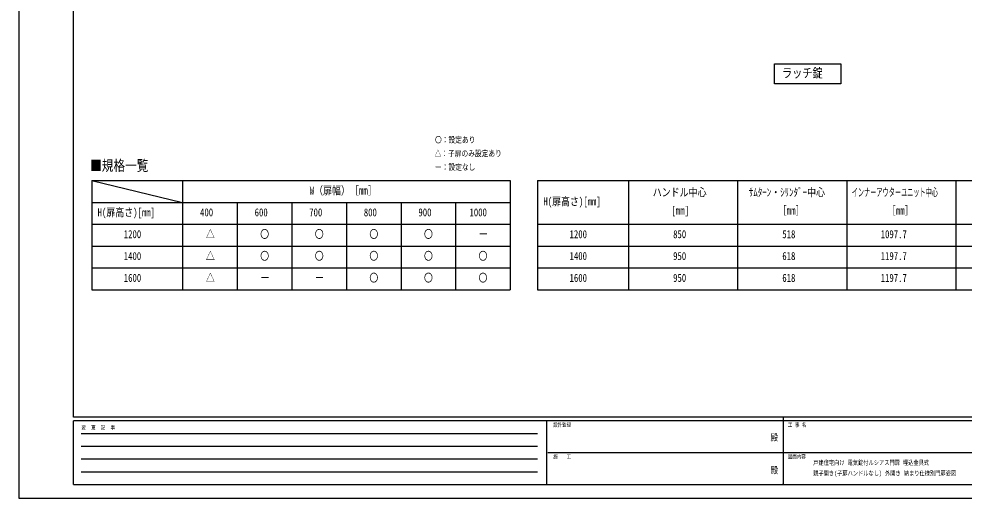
# Model space of a CAD drawing. Units: millimetres, scale not verified. Extents: x -4205 to 4205, y -2970 to 2970.
# Drawn here: x -4205 to 990, y -2970 to -337 of the extents above; entities that cross this region are included whole.
import ezdxf
from ezdxf.enums import TextEntityAlignment as Align

# ---------------------------------------------------------------- set-up
doc = ezdxf.new("R2010")
doc.units = ezdxf.units.MM
doc.header["$LTSCALE"] = 12
doc.header["$PDMODE"] = 32
doc.header["$PDSIZE"] = 6
doc.layers.add('0-2_USER1', color=3, linetype='Continuous')
doc.layers.add('0-6_YKK_ZWAK', color=7, linetype='Continuous')
doc.styles.add('ＭＳ ゴシック', font='')
doc.styles.get('ＭＳ ゴシック').set_extended_font_data('MS Gothic')

msp = doc.modelspace()

# ---------------------------------------------------------------- linework, layer by layer
at = {"layer": '0-2_USER1'}
for p, q in [((-3804.98, -1225), (-3304.98, -1345)), ((-3804.98, -1225), (-1504.98, -1225)), ((-3804.98, -1225), (-3804.98, -1825)), ((-3304.98, -1225), (-3304.98, -1825)), ((-1504.98, -1225), (-1504.98, -1825)), ((-1354.98, -1225), (1545.02, -1225)), ((-1354.98, -1225), (-1354.98, -1825)), ((-854.98, -1225), (-854.98, -1825)), ((-254.98, -1225), (-254.98, -1825)), ((345.02, -1225), (345.02, -1825)), ((945.02, -1225), (945.02, -1825)), ((-3804.98, -1345), (-1504.98, -1345)), ((-3004.98, -1345), (-3004.98, -1825)), ((-2704.98, -1345), (-2704.98, -1825)), ((-2404.98, -1345), (-2404.98, -1825)), ((-2104.98, -1345), (-2104.98, -1825)), ((-1804.98, -1345), (-1804.98, -1825)), ((-3804.98, -1465), (-1504.98, -1465)), ((-1354.98, -1465), (1545.02, -1465)), ((-3804.98, -1585), (-1504.98, -1585)), ((-1354.98, -1585), (1545.02, -1585)), ((-3804.98, -1705), (-1504.98, -1705)), ((-1354.98, -1705), (1545.02, -1705)), ((-3804.98, -1825), (-1504.98, -1825)), ((-1354.98, -1825), (1545.02, -1825))]:
    msp.add_line(p, q, dxfattribs=at)
msp.add_lwpolyline([(-52.38, -694.43), (-52.38, -584.43), (312.99, -584.43), (312.99, -694.43)], close=True, dxfattribs=at)
at = {"layer": '0-6_YKK_ZWAK'}
for p, q in [((-3904.98, -2525), (-3904.98, 2775)), ((3895.02, -2525), (-3904.98, -2525)), ((-1304.98, -2545), (-3904.98, -2545)), ((-3904.98, -2895), (-3904.98, -2545)), ((-1304.98, -2545), (-1304.98, -2895)), ((-4.98, -2545), (-1304.98, -2545)), ((-4.98, -2525), (-4.98, -2895)), ((1295.02, -2545), (-4.98, -2545)), ((-3862.48, -2615), (-1354.98, -2615)), ((-3862.48, -2685), (-1354.98, -2685)), ((-1297.48, -2720), (-4.98, -2720)), ((-4.98, -2720), (1295.02, -2720)), ((-3862.48, -2755), (-1354.98, -2755)), ((-3862.48, -2825), (-1354.98, -2825)), ((-3904.98, -2895), (-1304.98, -2895)), ((-1304.98, -2895), (-4.98, -2895)), ((-4.98, -2895), (1295.02, -2895))]:
    msp.add_line(p, q, dxfattribs=at)
msp.add_lwpolyline([(-4205, -2970), (4205, -2970), (4205, 2970), (-4205, 2970)], close=True, dxfattribs=at)
msp.add_point((-4.98, -2895), dxfattribs=at)

# ---------------------------------------------------------------- texts
at = {"layer": '0-2_USER1', "style": 'ＭＳ ゴシック'}
for s, height, width, p in [('ラッチ錠', 51.32, 0.8, (-11.19, -674.88)), ('〇：設定あり', 32.99, 0.8, (-1918.01, -1027.67)), ('△：子扉のみ設定あり', 32.99, 0.8, (-1920.41, -1102.67)), ('■規格一覧', 58.65, 0.8, (-3813.51, -1189.42)), ('ー：設定なし', 32.99, 0.8, (-1918.01, -1177.67)), ('W（扉幅）［㎜］', 43.99, 0.8, (-2606.58, -1315)), ('ハンドル中心', 43.99, 0.8, (-721.38, -1325)), ('ｻﾑﾀｰﾝ・ｼﾘﾝﾀﾞｰ中心', 43.99, 0.8, (-193.38, -1325)), ('インナーアウターユニット中心', 43.99, 0.55, (372.22, -1325)), ('H(扉高さ)[mm]', 43.99, 0.8, (-1322.58, -1375)), ('H(扉高さ)[mm]', 43.99, 0.8, (-3772.58, -1435)), ('400', 43.99, 0.8, (-3209.38, -1435)), ('600', 43.99, 0.8, (-2909.38, -1435)), ('700', 43.99, 0.8, (-2609.38, -1435)), ('800', 43.99, 0.8, (-2309.38, -1435)), ('900', 43.99, 0.8, (-2009.38, -1435)), ('1000', 43.99, 0.8, (-1728.58, -1435)), ('[㎜]', 43.99, 0.8, (-618.98, -1425)), ('［㎜］', 43.99, 0.8, (-34.98, -1425)), ('［㎜］', 43.99, 0.8, (565.02, -1425)), ('1200', 43.99, 0.8, (-3628.58, -1555)), ('△', 43.99, 0.8, (-3177.38, -1555)), ('〇', 43.99, 0.8, (-2878.98, -1555)), ('〇', 43.99, 0.8, (-2578.98, -1555)), ('〇', 43.99, 0.8, (-2278.98, -1555)), ('〇', 43.99, 0.8, (-1978.98, -1555)), ('1200', 43.99, 0.8, (-1178.58, -1555)), ('850', 43.99, 0.8, (-609.38, -1555)), ('518', 43.99, 0.8, (-9.38, -1555)), ('1097.7', 43.99, 0.8, (531.42, -1555)), ('ー', 43.99, 0.8, (-1677.38, -1555)), ('1400', 43.99, 0.8, (-3628.58, -1675)), ('△', 43.99, 0.8, (-3177.38, -1675)), ('〇', 43.99, 0.8, (-2878.98, -1675)), ('〇', 43.99, 0.8, (-2578.98, -1675)), ('〇', 43.99, 0.8, (-2278.98, -1675)), ('〇', 43.99, 0.8, (-1978.98, -1675)), ('〇', 43.99, 0.8, (-1678.98, -1675)), ('1400', 43.99, 0.8, (-1178.58, -1675)), ('950', 43.99, 0.8, (-609.38, -1675)), ('618', 43.99, 0.8, (-9.38, -1675)), ('1197.7', 43.99, 0.8, (531.42, -1675)), ('1600', 43.99, 0.8, (-3628.58, -1795)), ('△', 43.99, 0.8, (-3177.38, -1795)), ('ー', 43.99, 0.8, (-2877.38, -1795)), ('ー', 43.99, 0.8, (-2577.38, -1795)), ('〇', 43.99, 0.8, (-2278.98, -1795)), ('〇', 43.99, 0.8, (-1978.98, -1795)), ('〇', 43.99, 0.8, (-1678.98, -1795)), ('1600', 43.99, 0.8, (-1178.58, -1795)), ('950', 43.99, 0.8, (-609.38, -1795)), ('618', 43.99, 0.8, (-9.38, -1795)), ('1197.7', 43.99, 0.8, (531.42, -1795)), ('戸建住宅向け 電気錠付ルシアス門扉 埋込金具式', 25.66, 0.8, (160.31, -2795.72)), ('親子開き(子扉ハンドルなし) 外開き 納まり仕様別門扉姿図', 25.66, 0.8, (160.31, -2854.06))]:
    msp.add_text(s, height=height, dxfattribs=dict(at, width=width)).set_placement(p, align=Align.BOTTOM_LEFT)
at = {"layer": '0-6_YKK_ZWAK', "style": 'ＭＳ ゴシック', "width": 0.8}
for s, height, p in [('変  更  記  事', 21.99, (-3861.31, -2600)), ('設計監理', 21.99, (-1268.31, -2585)), ('工 事 名', 21.99, (21.27, -2585)), ('殿', 36.66, (-73.67, -2665.83)), ('施\u3000\u3000工', 21.99, (-1268.31, -2760)), ('図面内容', 21.99, (21.27, -2760)), ('殿', 36.66, (-73.67, -2845.83))]:
    msp.add_text(s, height=height, dxfattribs=at).set_placement(p, align=Align.BOTTOM_LEFT)

doc.saveas('drawing.dxf')
